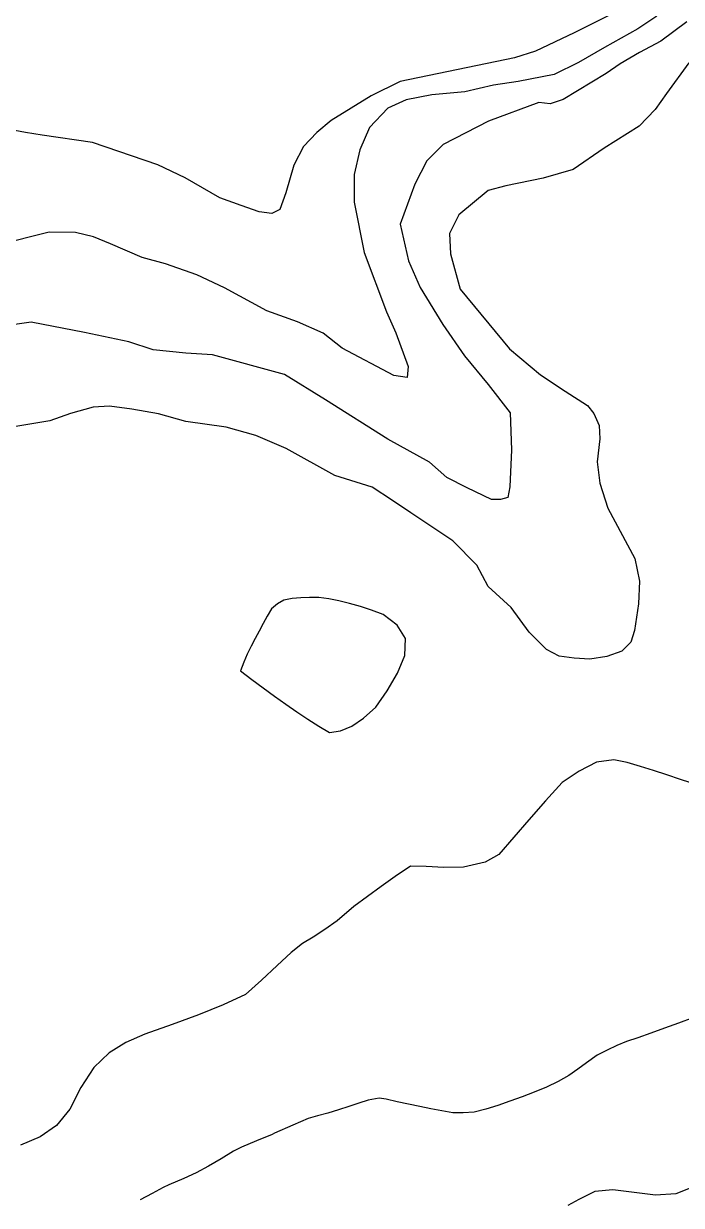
# Model space of a CAD drawing. Extents: x -717077 to -715000, y -984628 to -984000.
# Drawn here: x -716021.1 to -715854.4, y -984479.6 to -984179.9 of the extents above; entities that cross this region are included whole.
import ezdxf

# ---------------------------------------------------------------- set-up
doc = ezdxf.new("R2010")
doc.units = 0
doc.layers.add('contour_lines', color=1, linetype='CONTINUOUS')

msp = doc.modelspace()

# ---------------------------------------------------------------- linework, layer by layer
at = {"layer": 'contour_lines', "color": 1}
for p, q in [((-715872.484, -984177.67, 274), (-715881.584, -984182.241, 274)), ((-715860.614, -984177.97, 275), (-715865.455, -984181.172, 275)), ((-715853.048, -984179.428, 276), (-715859.588, -984184.316, 276)), ((-715881.584, -984182.241, 274), (-715891.379, -984186.835, 274)), ((-715865.455, -984181.172, 275), (-715873.883, -984185.899, 275)), ((-715873.883, -984185.899, 275), (-715880.491, -984189.762, 275)), ((-715859.588, -984184.316, 276), (-715865.048, -984187.209, 276)), ((-715896.729, -984188.521, 274), (-715925.665, -984194.585, 274)), ((-715891.379, -984186.835, 274), (-715896.729, -984188.521, 274)), ((-715865.048, -984187.209, 276), (-715869.892, -984190.067, 276)), ((-715880.491, -984189.762, 275), (-715886.638, -984192.794, 275)), ((-715873.438, -984192.546, 276), (-715884.367, -984199.144, 276)), ((-715869.892, -984190.067, 276), (-715873.438, -984192.546, 276)), ((-715852.539, -984189.837, 277), (-715858.157, -984197.578, 277)), ((-715925.665, -984194.585, 274), (-715933.034, -984198.227, 274)), ((-715902.072, -984195.507, 275), (-715909.316, -984197.144, 275)), ((-715895.814, -984194.525, 275), (-715902.072, -984195.507, 275)), ((-715886.638, -984192.794, 275), (-715895.814, -984194.525, 275)), ((-715933.034, -984198.227, 274), (-715943.216, -984204.444, 274)), ((-715917.643, -984197.91, 275), (-715924.208, -984199.17, 275)), ((-715909.316, -984197.144, 275), (-715917.643, -984197.91, 275)), ((-715858.157, -984197.578, 277), (-715861.091, -984201.669, 277)), ((-715928.794, -984201.353, 275), (-715933.436, -984206.207, 275)), ((-715924.208, -984199.17, 275), (-715928.794, -984201.353, 275)), ((-715890.547, -984199.904, 276), (-715903.318, -984204.652, 276)), ((-715887.662, -984200.221, 276), (-715890.547, -984199.904, 276)), ((-715884.367, -984199.144, 276), (-715887.662, -984200.221, 276)), ((-715943.216, -984204.444, 274), (-715946.827, -984207.486, 274)), ((-715861.091, -984201.669, 277), (-715865.14, -984205.844, 277)), ((-716020.607, -984207.502, 274), (-716024.697, -984206.705, 274)), ((-716016.406, -984208.144, 274), (-716020.607, -984207.502, 274)), ((-715946.827, -984207.486, 274), (-715950.18, -984211.009, 274)), ((-715933.436, -984206.207, 275), (-715935.884, -984211.92, 275)), ((-715903.318, -984204.652, 276), (-715914.828, -984210.569, 276)), ((-715865.14, -984205.844, 277), (-715873.998, -984211.489, 277)), ((-716003.641, -984209.999, 274), (-716016.406, -984208.144, 274)), ((-715987.113, -984215.663, 274), (-716003.641, -984209.999, 274)), ((-715914.828, -984210.569, 276), (-715918.892, -984214.68, 276)), ((-715950.18, -984211.009, 274), (-715952.648, -984215.756, 274)), ((-715935.884, -984211.92, 275), (-715937.317, -984218.132, 275)), ((-715873.998, -984211.489, 277), (-715881.815, -984216.877, 277)), ((-715980.211, -984219.007, 274), (-715987.113, -984215.663, 274)), ((-715952.648, -984215.756, 274), (-715954.684, -984222.795, 274)), ((-715918.892, -984214.68, 276), (-715921.928, -984220.58, 276)), ((-715971.381, -984224.035, 274), (-715980.211, -984219.007, 274)), ((-715937.317, -984218.132, 275), (-715937.347, -984225.147, 275)), ((-715889.445, -984219.034, 277), (-715898.895, -984220.99, 277)), ((-715881.815, -984216.877, 277), (-715889.445, -984219.034, 277)), ((-715921.928, -984220.58, 276), (-715925.666, -984230.727, 276)), ((-715903.398, -984222.234, 277), (-715910.778, -984228.384, 277)), ((-715898.895, -984220.99, 277), (-715903.398, -984222.234, 277)), ((-715966.021, -984225.983, 274), (-715971.381, -984224.035, 274)), ((-715954.684, -984222.795, 274), (-715956.177, -984226.976, 274)), ((-715937.347, -984225.147, 275), (-715934.83, -984237.909, 275)), ((-715961.446, -984227.569, 274), (-715966.021, -984225.983, 274)), ((-715958.195, -984228.049, 274), (-715961.446, -984227.569, 274)), ((-715956.177, -984226.976, 274), (-715958.195, -984228.049, 274)), ((-715910.778, -984228.384, 277), (-715913.166, -984233.068, 277)), ((-715925.666, -984230.727, 276), (-715923.588, -984240.063, 276)), ((-716014.614, -984232.765, 275), (-716032.045, -984237.129, 275)), ((-716008.003, -984232.859, 275), (-716014.614, -984232.765, 275)), ((-716003.369, -984233.935, 275), (-716008.003, -984232.859, 275)), ((-715999.082, -984235.724, 275), (-716003.369, -984233.935, 275)), ((-715913.166, -984233.068, 277), (-715912.897, -984238.218, 277)), ((-715991.108, -984239.183, 275), (-715999.082, -984235.724, 275)), ((-715985.191, -984240.779, 275), (-715991.108, -984239.183, 275)), ((-715934.83, -984237.909, 275), (-715929.119, -984252.959, 275)), ((-715923.588, -984240.063, 276), (-715920.604, -984246.766, 276)), ((-715912.897, -984238.218, 277), (-715910.456, -984247.23, 277)), ((-715977.248, -984243.62, 275), (-715985.191, -984240.779, 275)), ((-715970.19, -984246.873, 275), (-715977.248, -984243.62, 275)), ((-715959.485, -984252.736, 275), (-715970.19, -984246.873, 275)), ((-715920.604, -984246.766, 276), (-715914.892, -984256.184, 276)), ((-715910.456, -984247.23, 277), (-715897.949, -984262.368, 277)), ((-715951.709, -984255.529, 275), (-715959.485, -984252.736, 275)), ((-715945.206, -984258.337, 275), (-715951.709, -984255.529, 275)), ((-715929.119, -984252.959, 275), (-715926.788, -984258.292, 275)), ((-716019.174, -984255.619, 276), (-716025.122, -984256.44, 276)), ((-716005.652, -984258.191, 276), (-716019.174, -984255.619, 276)), ((-715994.45, -984260.53, 276), (-716005.652, -984258.191, 276)), ((-715940.395, -984262.177, 275), (-715945.206, -984258.337, 275)), ((-715926.788, -984258.292, 275), (-715923.629, -984266.814, 275)), ((-715914.892, -984256.184, 276), (-715909.356, -984264.133, 276)), ((-715988.259, -984262.589, 276), (-715994.45, -984260.53, 276)), ((-715979.993, -984263.461, 276), (-715988.259, -984262.589, 276)), ((-715973.222, -984263.9, 276), (-715979.993, -984263.461, 276)), ((-715954.974, -984268.855, 276), (-715973.222, -984263.9, 276)), ((-715927.257, -984269.139, 275), (-715940.395, -984262.177, 275)), ((-715909.356, -984264.133, 276), (-715903.346, -984271.375, 276)), ((-715897.949, -984262.368, 277), (-715890.089, -984268.902, 277)), ((-715923.629, -984266.814, 275), (-715923.949, -984269.657, 275)), ((-715944.597, -984275.289, 276), (-715954.974, -984268.855, 276)), ((-715923.949, -984269.657, 275), (-715927.257, -984269.139, 275)), ((-715890.089, -984268.902, 277), (-715883.838, -984273.083, 277)), ((-715903.346, -984271.375, 276), (-715897.835, -984278.576, 276)), ((-715883.838, -984273.083, 277), (-715878.174, -984276.748, 277)), ((-715928.789, -984285.27, 276), (-715944.597, -984275.289, 276)), ((-716009.195, -984278.728, 277), (-716014.435, -984280.618, 277)), ((-716003.478, -984277.142, 277), (-716009.195, -984278.728, 277)), ((-715999.345, -984276.874, 277), (-716003.478, -984277.142, 277)), ((-715993.727, -984277.649, 277), (-715999.345, -984276.874, 277)), ((-715986.902, -984278.845, 277), (-715993.727, -984277.649, 277)), ((-715979.986, -984280.754, 277), (-715986.902, -984278.845, 277)), ((-715897.835, -984278.576, 276), (-715897.505, -984287.964, 276)), ((-715878.174, -984276.748, 277), (-715876.593, -984278.739, 277)), ((-715876.593, -984278.739, 277), (-715875.239, -984281.76, 277)), ((-716014.435, -984280.618, 277), (-716023.569, -984282.11, 277)), ((-715969.823, -984282.248, 277), (-715979.986, -984280.754, 277)), ((-715962.258, -984284.34, 277), (-715969.823, -984282.248, 277)), ((-715875.239, -984281.76, 277), (-715875.121, -984285.195, 277)), ((-715954.571, -984287.599, 277), (-715962.258, -984284.34, 277)), ((-715918.25, -984291.108, 276), (-715928.789, -984285.27, 276)), ((-715875.121, -984285.195, 277), (-715875.793, -984291.027, 277)), ((-715942.248, -984294.483, 277), (-715954.571, -984287.599, 277)), ((-715897.505, -984287.964, 276), (-715897.916, -984297.31, 276)), ((-715913.898, -984294.949, 276), (-715918.25, -984291.108, 276)), ((-715875.793, -984291.027, 277), (-715875.048, -984296.435, 277)), ((-715932.747, -984297.446, 277), (-715942.248, -984294.483, 277)), ((-715927.643, -984300.781, 277), (-715932.747, -984297.446, 277)), ((-715908.746, -984297.596, 276), (-715913.898, -984294.949, 276)), ((-715897.916, -984297.31, 276), (-715898.404, -984300.024, 276)), ((-715875.048, -984296.435, 277), (-715873.089, -984302.733, 277)), ((-715902.516, -984300.568, 276), (-715908.746, -984297.596, 276)), ((-715898.404, -984300.024, 276), (-715900.231, -984300.526, 276)), ((-715922.956, -984303.965, 277), (-715927.643, -984300.781, 277)), ((-715900.231, -984300.526, 276), (-715902.516, -984300.568, 276)), ((-715873.089, -984302.733, 277), (-715866.234, -984315.513, 277)), ((-715912.356, -984311.024, 277), (-715922.956, -984303.965, 277)), ((-715906.223, -984317.232, 277), (-715912.356, -984311.024, 277)), ((-715903.413, -984322.574, 277), (-715906.223, -984317.232, 277)), ((-715866.234, -984315.513, 277), (-715865.061, -984321.292, 277)), ((-715865.061, -984321.292, 277), (-715865.287, -984327.007, 277)), ((-715897.554, -984327.969, 277), (-715903.413, -984322.574, 277)), ((-715956.812, -984327.045, 278), (-715958.295, -984328.302, 278)), ((-715955.148, -984326.049, 278), (-715956.812, -984327.045, 278)), ((-715953.074, -984325.672, 278), (-715955.148, -984326.049, 278)), ((-715950.897, -984325.46, 278), (-715953.074, -984325.672, 278)), ((-715948.628, -984325.399, 278), (-715950.897, -984325.46, 278)), ((-715946.3, -984325.436, 278), (-715948.628, -984325.399, 278)), ((-715943.8, -984325.767, 278), (-715946.3, -984325.436, 278)), ((-715941.222, -984326.231, 278), (-715943.8, -984325.767, 278)), ((-715938.528, -984326.901, 278), (-715941.222, -984326.231, 278)), ((-715935.761, -984327.7, 278), (-715938.528, -984326.901, 278)), ((-715865.287, -984327.007, 277), (-715866.282, -984333.754, 277)), ((-715959.353, -984330.157, 278), (-715960.396, -984332.032, 278)), ((-715958.295, -984328.302, 278), (-715959.353, -984330.157, 278)), ((-715932.917, -984328.639, 278), (-715935.761, -984327.7, 278)), ((-715929.998, -984329.714, 278), (-715932.917, -984328.639, 278)), ((-715926.487, -984332.406, 278), (-715929.998, -984329.714, 278)), ((-715893.022, -984334.193, 277), (-715897.554, -984327.969, 277)), ((-715960.396, -984332.032, 278), (-715961.425, -984333.927, 278)), ((-715924.305, -984335.837, 278), (-715926.487, -984332.406, 278)), ((-715962.439, -984335.842, 278), (-715963.438, -984337.777, 278)), ((-715961.425, -984333.927, 278), (-715962.439, -984335.842, 278)), ((-715924.475, -984340.153, 278), (-715924.305, -984335.837, 278)), ((-715888.61, -984338.589, 277), (-715893.022, -984334.193, 277)), ((-715866.282, -984333.754, 277), (-715867.229, -984336.714, 277)), ((-715963.438, -984337.777, 278), (-715964.422, -984339.734, 278)), ((-715885.383, -984340.295, 277), (-715888.61, -984338.589, 277)), ((-715869.527, -984339.033, 277), (-715873.336, -984340.33, 277)), ((-715867.229, -984336.714, 277), (-715869.527, -984339.033, 277)), ((-715965.306, -984341.827, 278), (-715966.148, -984343.978, 278)), ((-715964.422, -984339.734, 278), (-715965.306, -984341.827, 278)), ((-715926.335, -984344.558, 278), (-715924.475, -984340.153, 278)), ((-715881.627, -984340.785, 277), (-715885.383, -984340.295, 277)), ((-715877.643, -984341.077, 277), (-715881.627, -984340.785, 277)), ((-715873.336, -984340.33, 277), (-715877.643, -984341.077, 277)), ((-715966.148, -984343.978, 278), (-715963.255, -984346.177, 278)), ((-715928.977, -984349.078, 278), (-715926.335, -984344.558, 278)), ((-715963.255, -984346.177, 278), (-715960.38, -984348.322, 278)), ((-715960.38, -984348.322, 278), (-715957.525, -984350.406, 278)), ((-715957.525, -984350.406, 278), (-715954.691, -984352.424, 278)), ((-715931.896, -984353.226, 278), (-715928.977, -984349.078, 278)), ((-715954.691, -984352.424, 278), (-715951.88, -984354.367, 278)), ((-715951.88, -984354.367, 278), (-715949.096, -984356.226, 278)), ((-715934.969, -984356.038, 278), (-715931.896, -984353.226, 278)), ((-715949.096, -984356.226, 278), (-715946.34, -984357.992, 278)), ((-715937.957, -984358.048, 278), (-715934.969, -984356.038, 278)), ((-715946.34, -984357.992, 278), (-715943.616, -984359.654, 278)), ((-715943.616, -984359.654, 278), (-715940.836, -984359.206, 278)), ((-715940.836, -984359.206, 278), (-715937.957, -984358.048, 278)), ((-715875.969, -984367.142, 278), (-715880.353, -984369.479, 278)), ((-715871.511, -984366.555, 278), (-715875.969, -984367.142, 278)), ((-715868.141, -984367.233, 278), (-715871.511, -984366.555, 278)), ((-715864.813, -984368.243, 278), (-715868.141, -984367.233, 278)), ((-715861.459, -984369.304, 278), (-715864.813, -984368.243, 278)), ((-715858.077, -984370.416, 278), (-715861.459, -984369.304, 278)), ((-715884.644, -984372.358, 278), (-715888.875, -984376.983, 278)), ((-715880.353, -984369.479, 278), (-715884.644, -984372.358, 278)), ((-715854.665, -984371.582, 278), (-715858.077, -984370.416, 278)), ((-715847.774, -984373.722, 278), (-715854.665, -984371.582, 278)), ((-715888.875, -984376.983, 278), (-715893.12, -984381.806, 278)), ((-715893.12, -984381.806, 278), (-715900.697, -984390.546, 278)), ((-715904.152, -984392.56, 278), (-715909.671, -984393.79, 278)), ((-715900.697, -984390.546, 278), (-715904.152, -984392.56, 278)), ((-715926.918, -984396.172, 278), (-715930.531, -984398.71, 278)), ((-715923.077, -984393.514, 278), (-715926.918, -984396.172, 278)), ((-715919.059, -984393.617, 278), (-715923.077, -984393.514, 278)), ((-715914.627, -984393.837, 278), (-715919.059, -984393.617, 278)), ((-715909.671, -984393.79, 278), (-715914.627, -984393.837, 278)), ((-715930.531, -984398.71, 278), (-715933.999, -984401.211, 278)), ((-715933.999, -984401.211, 278), (-715937.4, -984403.747, 278)), ((-715937.4, -984403.747, 278), (-715941.669, -984407.365, 278)), ((-715941.669, -984407.365, 278), (-715944.759, -984409.626, 278)), ((-715944.759, -984409.626, 278), (-715947.775, -984411.581, 278)), ((-715950.448, -984413.153, 278), (-715953.323, -984415.412, 278)), ((-715947.775, -984411.581, 278), (-715950.448, -984413.153, 278)), ((-715953.323, -984415.412, 278), (-715956.865, -984418.736, 278)), ((-715956.865, -984418.736, 278), (-715960.823, -984422.488, 278)), ((-715960.823, -984422.488, 278), (-715964.923, -984426.063, 278)), ((-715964.923, -984426.063, 278), (-715970.544, -984428.717, 278)), ((-715970.544, -984428.717, 278), (-715976.777, -984431.257, 278)), ((-715976.777, -984431.257, 278), (-715983.43, -984433.73, 278)), ((-715851.537, -984432.037, 279), (-715855.17, -984433.37, 279)), ((-715983.43, -984433.73, 278), (-715990.364, -984436.167, 278)), ((-715858.704, -984434.65, 279), (-715862.122, -984435.873, 279)), ((-715855.17, -984433.37, 279), (-715858.704, -984434.65, 279)), ((-715995.218, -984438.24, 278), (-715999.463, -984440.902, 278)), ((-715990.364, -984436.167, 278), (-715995.218, -984438.24, 278)), ((-715868.353, -984438.02, 279), (-715870.812, -984439.004, 279)), ((-715865.414, -984437.034, 279), (-715868.353, -984438.02, 279)), ((-715862.122, -984435.873, 279), (-715865.414, -984437.034, 279)), ((-715999.463, -984440.902, 278), (-716003.292, -984444.61, 278)), ((-715873.231, -984440.159, 279), (-715875.74, -984441.496, 279)), ((-715870.812, -984439.004, 279), (-715873.231, -984440.159, 279)), ((-715878.489, -984443.384, 279), (-715880.638, -984445.032, 279)), ((-715875.74, -984441.496, 279), (-715878.489, -984443.384, 279)), ((-716003.292, -984444.61, 278), (-716006.652, -984449.654, 278)), ((-715882.905, -984446.613, 279), (-715885.639, -984448.124, 279)), ((-715880.638, -984445.032, 279), (-715882.905, -984446.613, 279)), ((-716006.652, -984449.654, 278), (-716009.432, -984455.18, 278)), ((-715888.59, -984449.585, 279), (-715891.698, -984450.821, 279)), ((-715885.639, -984448.124, 279), (-715888.59, -984449.585, 279)), ((-715933.826, -984452.866, 279), (-715936.138, -984453.665, 279)), ((-715930.988, -984452.376, 279), (-715933.826, -984452.866, 279)), ((-715929.276, -984452.583, 279), (-715930.988, -984452.376, 279)), ((-715926.413, -984453.267, 279), (-715929.276, -984452.583, 279)), ((-715923.56, -984453.913, 279), (-715926.413, -984453.267, 279)), ((-715897.883, -984453.139, 279), (-715900.957, -984454.223, 279)), ((-715894.796, -984452.006, 279), (-715897.883, -984453.139, 279)), ((-715891.698, -984450.821, 279), (-715894.796, -984452.006, 279)), ((-716009.432, -984455.18, 278), (-716012.822, -984459.319, 278)), ((-715944.037, -984456.154, 279), (-715946.626, -984456.88, 279)), ((-715941.318, -984455.333, 279), (-715944.037, -984456.154, 279)), ((-715938.658, -984454.496, 279), (-715941.318, -984455.333, 279)), ((-715936.138, -984453.665, 279), (-715938.658, -984454.496, 279)), ((-715920.728, -984454.504, 279), (-715923.56, -984453.913, 279)), ((-715917.913, -984455.06, 279), (-715920.728, -984454.504, 279)), ((-715915.119, -984455.577, 279), (-715917.913, -984455.06, 279)), ((-715912.348, -984456.056, 279), (-715915.119, -984455.577, 279)), ((-715909.72, -984456.107, 279), (-715912.348, -984456.056, 279)), ((-715906.965, -984455.925, 279), (-715909.72, -984456.107, 279)), ((-715903.974, -984455.117, 279), (-715906.965, -984455.925, 279)), ((-715900.957, -984454.223, 279), (-715903.974, -984455.117, 279)), ((-716012.822, -984459.319, 278), (-716016.895, -984462.14, 278)), ((-715952.931, -984459.243, 279), (-715957.499, -984461.269, 279)), ((-715949.021, -984457.51, 279), (-715952.931, -984459.243, 279)), ((-715946.626, -984456.88, 279), (-715949.021, -984457.51, 279)), ((-716016.895, -984462.14, 278), (-716021.894, -984464.258, 278)), ((-715958.145, -984461.555, 279), (-715962.11, -984463.196, 279)), ((-715957.499, -984461.269, 279), (-715958.145, -984461.555, 279)), ((-715965.868, -984464.807, 279), (-715967.91, -984465.816, 279)), ((-715962.11, -984463.196, 279), (-715965.868, -984464.807, 279)), ((-715971.054, -984467.747, 279), (-715974.231, -984469.59, 279)), ((-715967.91, -984465.816, 279), (-715971.054, -984467.747, 279)), ((-715977.359, -984471.262, 279), (-715980.51, -984472.782, 279)), ((-715974.231, -984469.59, 279), (-715977.359, -984471.262, 279)), ((-715980.51, -984472.782, 279), (-715984.335, -984474.385, 279)), ((-715988.552, -984476.535, 279), (-715991.595, -984478.159, 279)), ((-715985.748, -984475.063, 279), (-715988.552, -984476.535, 279)), ((-715984.335, -984474.385, 279), (-715985.748, -984475.063, 279)), ((-715876.338, -984476.054, 280), (-715880.426, -984478.108, 280)), ((-715871.795, -984475.621, 280), (-715876.338, -984476.054, 280)), ((-715860.95, -984476.97, 280), (-715871.795, -984475.621, 280)), ((-715855.846, -984476.618, 280), (-715860.95, -984476.97, 280)), ((-715852.218, -984475.216, 280), (-715855.846, -984476.618, 280)), ((-715880.426, -984478.108, 280), (-715883.197, -984479.554, 280))]:
    msp.add_line(p, q, dxfattribs=at)

doc.saveas('drawing.dxf')
